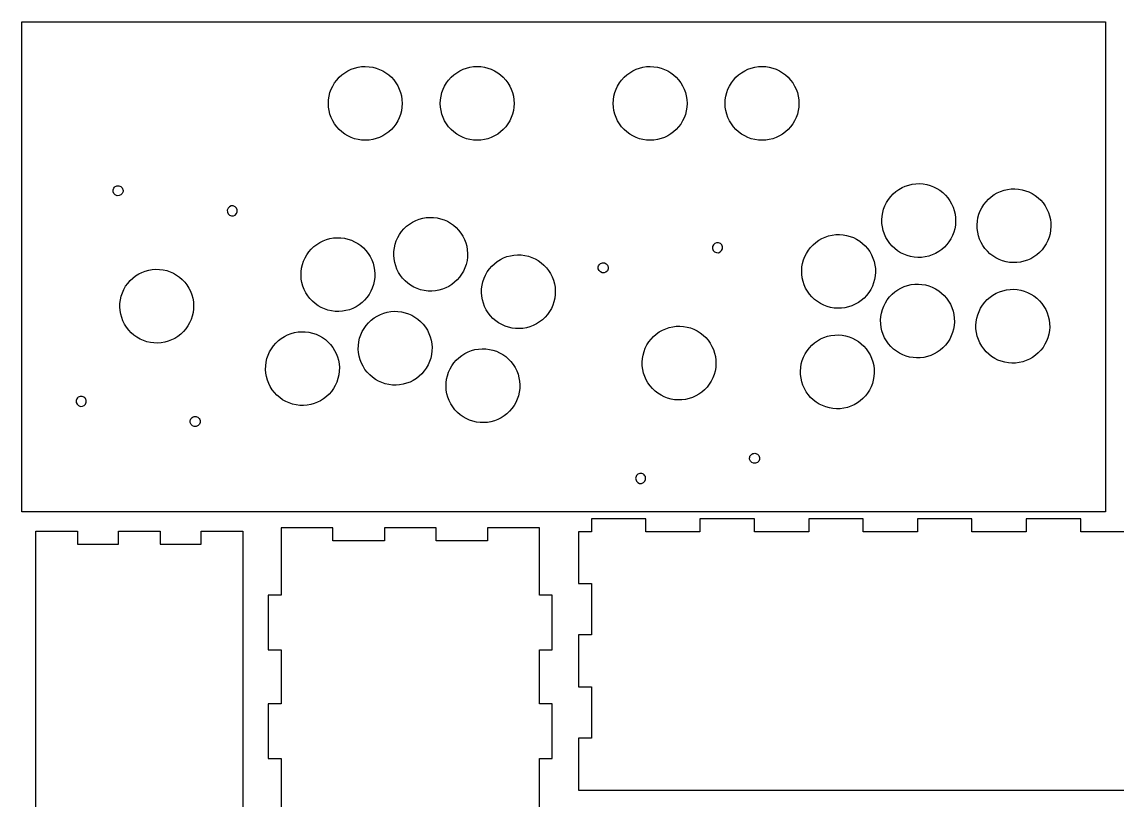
# Model space of a CAD drawing. Extents: x 46 to 1007, y 441 to 854.
# Drawn here: x 375 to 587.1, y 703.6 to 854.2 of the extents above; entities that cross this region are included whole.
import ezdxf

# ---------------------------------------------------------------- set-up
doc = ezdxf.new("R2010")
doc.units = 0
doc.layers.add('Calque_1', color=7, linetype='CONTINUOUS')

msp = doc.modelspace()

# ---------------------------------------------------------------- linework, layer by layer
at = {"layer": 'Calque_1', "color": 7}
for p, q in [((375.007507, 854.219686), (584.825755, 854.219686)), ((375.007507, 759.37865), (375.007507, 854.219686)), ((584.825755, 854.219686), (584.825755, 759.37865)), ((448.647002, 838.446913), (448.647002, 838.446913)), ((470.317121, 838.446913), (470.317121, 838.446913)), ((503.805718, 838.446913), (503.805718, 838.446913)), ((525.475837, 838.446913), (525.475837, 838.446913)), ((394.584634, 821.367673), (394.584634, 821.367673)), ((414.783376, 817.806062), (414.783376, 817.806062)), ((555.708564, 817.006068), (555.708564, 817.006068)), ((574.159968, 816.000326), (574.159968, 816.000326)), ((508.740315, 810.340381), (508.740315, 810.340381)), ((461.198892, 808.005671), (461.198892, 808.005671)), ((488.541563, 806.778825), (488.541563, 806.778825)), ((540.185451, 807.162346), (540.185451, 807.162346)), ((443.245186, 804.064815), (443.245186, 804.064815)), ((478.193556, 800.749831), (478.193556, 800.749831)), ((408.154982, 797.956467), (408.154982, 797.956467)), ((555.470815, 797.561869), (555.470815, 797.561869)), ((573.922197, 796.556095), (573.922197, 796.556095)), ((454.325174, 789.815416), (454.325174, 789.815416)), ((509.300624, 789.420819), (509.300624, 789.420819)), ((539.947688, 787.718145), (539.947688, 787.718145)), ((436.371454, 785.874563), (436.371454, 785.874563)), ((387.454083, 780.588214), (387.454083, 780.588214)), ((471.319805, 782.559553), (471.319805, 782.559553)), ((407.594684, 777.036883), (407.594684, 777.036883)), ((515.929035, 769.571207), (515.929035, 769.571207)), ((495.788435, 766.019875), (495.788435, 766.019875)), ((584.825755, 759.37865), (375.007507, 759.37865)), ((495.836222, 758.026265), (485.28701, 758.026265)), ((485.28701, 758.026265), (485.28701, 755.526764)), ((495.836222, 755.526764), (495.836222, 758.026265)), ((516.884722, 758.026265), (506.310477, 758.026265)), ((506.310477, 758.026265), (506.310477, 755.526764)), ((516.884722, 755.526764), (516.884722, 758.026265)), ((537.933166, 758.026265), (527.358949, 758.026265)), ((527.358949, 758.026265), (527.358949, 755.526764)), ((537.933166, 755.526764), (537.933166, 758.026265)), ((558.981638, 758.026265), (548.407421, 758.026265)), ((548.407421, 758.026265), (548.407421, 755.526764)), ((558.981638, 755.526764), (558.981638, 758.026265)), ((580.030082, 758.026265), (569.455864, 758.026265)), ((569.455864, 758.026265), (569.455864, 755.526764)), ((580.030082, 755.526764), (580.030082, 758.026265)), ((377.716147, 753.141619), (377.716147, 755.641092)), ((377.716147, 755.641092), (385.76456, 755.641092)), ((385.76456, 755.641092), (385.76456, 753.141619)), ((393.712982, 753.141619), (393.712982, 755.641092)), ((393.712982, 755.641092), (401.761396, 755.641092)), ((401.761396, 755.641092), (401.761396, 753.141619)), ((409.709818, 753.141619), (409.709818, 755.641092)), ((409.709818, 755.641092), (417.758231, 755.641092)), ((417.758231, 755.641092), (417.758231, 753.141619)), ((435.243676, 756.274653), (425.220666, 756.274653)), ((425.220666, 756.274653), (425.220666, 753.77518)), ((435.243676, 753.775152), (435.243676, 756.274653)), ((455.239713, 756.274653), (445.191698, 756.274653)), ((445.191698, 756.274653), (445.191698, 753.775152)), ((455.239741, 753.775152), (455.239713, 756.274653)), ((475.210773, 756.274653), (465.187764, 756.274653)), ((465.187764, 756.274653), (465.187764, 753.775152)), ((475.210773, 753.775152), (475.210773, 756.274653)), ((482.787508, 755.526764), (482.78748, 745.503754)), ((485.28701, 755.526764), (482.787508, 755.526764)), ((506.310477, 755.526764), (495.836222, 755.526764)), ((527.358949, 755.526764), (516.884722, 755.526764)), ((548.407421, 755.526764), (537.933166, 755.526764)), ((569.455864, 755.526764), (558.981638, 755.526764)), ((590.504336, 755.526764), (580.030082, 755.526764)), ((377.716147, 548.182257), (377.716147, 753.141619)), ((385.76456, 753.141619), (393.712982, 753.141619)), ((401.761396, 753.141619), (409.709818, 753.141619)), ((417.758231, 753.141619), (417.758231, 548.182271)), ((425.220666, 753.77518), (425.220666, 743.27592)), ((445.191698, 753.775152), (435.243676, 753.775152)), ((465.187764, 753.775152), (455.239741, 753.775152)), ((475.210773, 743.27592), (475.210773, 753.775152)), ((482.78748, 745.503754), (485.28701, 745.503754)), ((485.28701, 745.503754), (485.28701, 735.555703)), ((425.220666, 743.27592), (422.721165, 743.27592)), ((422.721165, 743.27592), (422.721165, 732.701703)), ((477.710274, 743.27592), (475.210773, 743.27592)), ((477.710274, 732.701703), (477.710274, 743.27592)), ((485.28701, 735.555703), (482.787508, 735.555703)), ((482.787508, 735.555703), (482.787508, 725.507717)), ((422.721165, 732.701703), (425.220666, 732.701703)), ((425.220666, 732.701703), (425.220666, 722.227477)), ((475.210773, 722.227448), (475.210773, 732.701703)), ((475.210773, 732.701703), (477.710274, 732.701703)), ((482.787508, 725.507717), (485.28701, 725.507717)), ((485.28701, 725.507717), (485.28701, 715.559694)), ((425.220666, 722.227477), (422.721165, 722.227477)), ((422.721165, 722.227477), (422.721165, 711.653259)), ((477.710274, 722.227448), (475.210773, 722.227448)), ((477.710274, 711.653231), (477.710274, 722.227448)), ((482.787508, 715.559694), (482.78748, 705.536657)), ((485.28701, 715.559694), (482.787508, 715.559694)), ((422.721165, 711.653259), (425.220666, 711.653259)), ((425.220666, 711.653259), (425.220666, 701.179005)), ((475.210773, 701.179005), (475.210773, 711.653231)), ((475.210773, 711.653231), (477.710274, 711.653231)), ((482.78748, 705.536657), (485.28701, 705.536657)), ((485.28701, 705.536657), (685.247409, 705.536657))]:
    msp.add_line(p, q, dxfattribs=at)
for points in [[(436.450097, 843.499042), (437.790005, 844.83895), (439.60731, 845.591702), (441.502226, 845.591702)], [(441.502226, 845.591702), (445.448179, 845.591695), (448.647002, 842.392866), (448.647002, 838.446913)], [(458.120202, 843.499042), (459.46011, 844.83895), (461.277415, 845.591702), (463.172331, 845.591702)], [(463.172331, 845.591702), (465.067247, 845.591702), (466.884552, 844.83895), (468.22446, 843.499042)], [(491.608813, 843.499042), (492.948721, 844.83895), (494.766026, 845.591702), (496.660942, 845.591702)], [(496.660942, 845.591702), (500.606895, 845.591695), (503.805718, 842.392866), (503.805718, 838.446913)], [(513.278918, 843.499042), (514.618826, 844.83895), (516.436131, 845.591702), (518.331047, 845.591702)], [(518.331047, 845.591702), (520.225963, 845.591702), (522.043268, 844.83895), (523.383176, 843.499042)], [(434.357436, 838.446913), (434.357436, 840.341829), (435.110189, 842.159134), (436.450097, 843.499042)], [(456.027541, 838.446913), (456.027541, 840.341829), (456.780294, 842.159134), (458.120202, 843.499042)], [(468.22446, 843.499042), (469.564368, 842.159134), (470.317121, 840.341829), (470.317121, 838.446913)], [(489.516152, 838.446913), (489.516152, 840.341829), (490.268905, 842.159134), (491.608813, 843.499042)], [(511.186257, 838.446913), (511.186257, 840.341829), (511.93901, 842.159134), (513.278918, 843.499042)], [(523.383176, 843.499042), (524.723084, 842.159134), (525.475837, 840.341829), (525.475837, 838.446913)], [(436.450097, 833.394785), (435.110189, 834.734692), (434.357436, 836.551997), (434.357436, 838.446913)], [(448.647002, 838.446913), (448.647002, 834.500961), (445.448179, 831.302132), (441.502226, 831.302125)], [(458.120202, 833.394785), (456.780294, 834.734692), (456.027541, 836.551997), (456.027541, 838.446913)], [(470.317121, 838.446913), (470.317121, 836.551997), (469.564368, 834.734692), (468.22446, 833.394785)], [(491.608813, 833.394785), (490.268905, 834.734692), (489.516152, 836.551997), (489.516152, 838.446913)], [(503.805718, 838.446913), (503.805718, 834.500961), (500.606895, 831.302132), (496.660942, 831.302125)], [(513.278918, 833.394785), (511.93901, 834.734692), (511.186257, 836.551997), (511.186257, 838.446913)], [(525.475837, 838.446913), (525.475837, 836.551997), (524.723084, 834.734692), (523.383176, 833.394785)], [(441.502226, 831.302125), (439.60731, 831.302125), (437.790005, 832.054877), (436.450097, 833.394785)], [(463.172331, 831.302125), (461.277415, 831.302125), (459.46011, 832.054877), (458.120202, 833.394785)], [(468.22446, 833.394785), (466.884552, 832.054877), (465.067247, 831.302125), (463.172331, 831.302125)], [(496.660942, 831.302125), (494.766026, 831.302125), (492.948721, 832.054877), (491.608813, 833.394785)], [(518.331047, 831.302125), (516.436131, 831.302125), (514.618826, 832.054877), (513.278918, 833.394785)], [(523.383176, 833.394785), (522.043268, 832.054877), (520.225963, 831.302125), (518.331047, 831.302125)], [(547.43164, 822.801632), (549.297768, 823.130681), (551.218178, 822.704937), (552.770403, 821.618058)], [(393.454766, 820.576532), (392.924295, 820.670069), (392.570088, 821.175927), (392.663625, 821.706399)], [(392.663625, 821.706399), (392.708539, 821.961144), (392.852812, 822.187612), (393.064704, 822.335983)], [(393.064704, 822.335983), (393.276597, 822.484354), (393.538751, 822.542473), (393.793495, 822.497555)], [(394.584634, 821.367673), (394.491097, 820.837202), (393.985238, 820.482996), (393.454766, 820.576532)], [(393.793495, 822.497555), (394.048239, 822.452636), (394.274705, 822.30836), (394.423073, 822.096466)], [(394.423073, 822.096466), (394.57144, 821.884572), (394.629556, 821.622417), (394.584634, 821.367673)], [(542.81965, 819.863471), (543.906529, 821.415696), (545.565512, 822.472584), (547.43164, 822.801632)], [(552.770403, 821.618058), (554.322627, 820.531178), (555.379515, 818.872196), (555.708564, 817.006068)], [(561.271054, 818.85773), (562.357933, 820.409954), (564.016916, 821.466842), (565.883044, 821.79589)], [(565.883044, 821.79589), (567.749172, 822.12494), (569.669582, 821.699195), (571.221807, 820.612316)], [(415.913243, 818.597203), (415.382771, 818.69074), (414.876912, 818.336533), (414.783376, 817.806062)], [(541.636075, 814.524708), (541.307026, 816.390836), (541.732771, 818.311247), (542.81965, 819.863471)], [(560.087479, 813.518966), (559.75843, 815.385094), (560.184175, 817.305505), (561.271054, 818.85773)], [(571.221807, 820.612316), (572.774031, 819.525437), (573.830919, 817.866454), (574.159968, 816.000326)], [(414.783376, 817.806062), (414.689839, 817.27559), (415.044046, 816.769731), (415.574517, 816.676194)], [(415.574517, 816.676194), (416.104989, 816.582658), (416.610848, 816.936864), (416.704385, 817.467336)], [(416.704385, 817.467336), (416.797921, 817.997808), (416.443715, 818.503667), (415.913243, 818.597203)], [(450.064564, 815.09902), (451.616788, 816.1859), (453.537199, 816.611644), (455.403327, 816.282595)], [(555.708564, 817.006068), (556.393765, 813.120061), (553.799002, 809.414364), (549.912997, 808.729158)], [(447.126403, 810.48703), (447.455451, 812.353159), (448.512339, 814.012141), (450.064564, 815.09902)], [(455.403327, 816.282595), (457.269455, 815.953547), (458.928438, 814.896658), (460.015317, 813.344434)], [(549.912997, 808.729158), (546.026992, 808.043949), (542.32129, 810.638704), (541.636075, 814.524708)], [(574.159968, 816.000326), (574.489017, 814.134198), (574.063272, 812.213787), (572.976393, 810.661563)], [(432.110858, 811.158165), (433.663082, 812.245044), (435.583493, 812.670789), (437.449621, 812.341739)], [(437.449621, 812.341739), (439.315749, 812.012691), (440.974732, 810.955803), (442.061611, 809.403579)], [(460.015317, 813.344434), (461.102196, 811.79221), (461.527941, 809.871799), (461.198892, 808.005671)], [(527.296537, 810.019749), (528.383416, 811.571974), (530.042399, 812.628862), (531.908527, 812.95791)], [(531.908527, 812.95791), (533.774655, 813.286959), (535.695065, 812.861215), (537.24729, 811.774336)], [(563.02564, 808.906976), (561.473416, 809.993856), (560.416528, 811.652838), (560.087479, 813.518966)], [(429.172697, 806.546175), (429.501745, 808.412303), (430.558633, 810.071286), (432.110858, 811.158165)], [(452.92197, 802.21012), (449.035964, 802.895327), (446.441202, 806.601024), (447.126403, 810.48703)], [(509.531457, 811.470248), (509.000985, 811.376712), (508.646779, 810.870853), (508.740315, 810.340381)], [(508.740315, 810.340381), (508.833852, 809.809909), (509.339711, 809.455703), (509.870183, 809.549239)], [(510.661324, 810.679107), (510.567787, 811.209579), (510.061929, 811.563785), (509.531457, 811.470248)], [(509.870183, 809.549239), (510.400654, 809.642776), (510.75486, 810.148635), (510.661324, 810.679107)], [(537.24729, 811.774336), (538.799514, 810.687456), (539.856402, 809.028474), (540.185451, 807.162346)], [(572.976393, 810.661563), (571.889514, 809.109338), (570.230531, 808.05245), (568.364403, 807.723402)], [(442.061611, 809.403579), (443.14849, 807.851354), (443.574235, 805.930943), (443.245186, 804.064815)], [(467.059228, 807.84318), (468.611453, 808.930059), (470.531863, 809.355804), (472.397991, 809.026755)], [(472.397991, 809.026755), (474.264119, 808.697706), (475.923102, 807.640818), (477.009981, 806.088594)], [(526.112962, 804.680986), (525.783913, 806.547114), (526.209658, 808.467525), (527.296537, 810.019749)], [(568.364403, 807.723402), (566.498275, 807.394353), (564.577865, 807.820097), (563.02564, 808.906976)], [(397.020655, 805.049816), (398.572879, 806.136695), (400.49329, 806.56244), (402.359418, 806.23339)], [(402.359418, 806.23339), (404.225546, 805.904342), (405.884529, 804.847454), (406.971408, 803.29523)], [(430.356272, 801.207412), (429.269392, 802.759636), (428.843648, 804.680047), (429.172697, 806.546175)], [(461.198892, 808.005671), (460.513677, 804.119667), (456.807975, 801.524912), (452.92197, 802.21012)], [(464.121067, 803.23119), (464.450115, 805.097318), (465.507004, 806.756301), (467.059228, 807.84318)], [(477.009981, 806.088594), (478.09686, 804.536369), (478.522605, 802.615959), (478.193556, 800.749831)], [(486.620554, 806.440099), (486.575632, 806.694842), (486.633748, 806.956997), (486.782116, 807.168891)], [(487.750422, 805.648957), (487.21995, 805.555421), (486.714091, 805.909627), (486.620554, 806.440099)], [(486.782116, 807.168891), (486.930483, 807.380786), (487.15695, 807.525062), (487.411694, 807.56998)], [(487.411694, 807.56998), (487.666438, 807.614898), (487.928592, 807.556779), (488.140484, 807.408408)], [(488.541563, 806.778825), (488.6351, 806.248353), (488.280894, 805.742494), (487.750422, 805.648957)], [(488.140484, 807.408408), (488.352376, 807.260038), (488.496649, 807.033569), (488.541563, 806.778825)], [(540.185451, 807.162346), (540.5145, 805.296218), (540.088755, 803.375807), (539.001876, 801.823583)], [(394.082494, 800.437826), (394.411542, 802.303954), (395.46843, 803.962937), (397.020655, 805.049816)], [(443.245186, 804.064815), (442.916137, 802.198687), (441.859249, 800.539705), (440.307025, 799.452825)], [(529.051123, 800.068996), (527.498899, 801.155876), (526.44201, 802.814858), (526.112962, 804.680986)], [(406.971408, 803.29523), (408.058287, 801.743005), (408.484032, 799.822595), (408.154982, 797.956467)], [(465.304642, 797.892427), (464.217763, 799.444652), (463.792018, 801.365062), (464.121067, 803.23119)], [(539.001876, 801.823583), (537.914997, 800.271358), (536.256014, 799.21447), (534.389886, 798.885422)], [(542.581902, 800.419273), (543.668781, 801.971498), (545.327763, 803.028386), (547.193891, 803.357434)], [(547.193891, 803.357434), (549.06002, 803.686483), (550.98043, 803.260739), (552.532655, 802.173859)], [(552.532655, 802.173859), (554.084879, 801.08698), (555.141767, 799.427998), (555.470815, 797.561869)], [(561.033283, 799.413499), (562.120162, 800.965723), (563.779144, 802.022611), (565.645273, 802.351659)], [(565.645273, 802.351659), (567.511401, 802.680709), (569.431811, 802.254964), (570.984036, 801.168085)], [(395.266068, 795.099063), (394.179189, 796.651287), (393.753445, 798.571698), (394.082494, 800.437826)], [(434.968262, 798.269251), (433.102133, 798.598299), (431.443151, 799.655187), (430.356272, 801.207412)], [(478.193556, 800.749831), (477.864507, 798.883703), (476.807619, 797.22472), (475.255395, 796.137841)], [(534.389886, 798.885422), (532.523758, 798.556373), (530.603348, 798.982117), (529.051123, 800.068996)], [(541.398327, 795.08051), (541.069278, 796.946638), (541.495022, 798.867049), (542.581902, 800.419273)], [(570.984036, 801.168085), (572.53626, 800.081206), (573.593148, 798.422223), (573.922197, 796.556095)], [(408.154982, 797.956467), (407.825934, 796.090338), (406.769046, 794.431356), (405.216822, 793.344477)], [(440.307025, 799.452825), (438.7548, 798.365946), (436.83439, 797.940202), (434.968262, 798.269251)], [(443.190846, 796.908765), (444.74307, 797.995645), (446.663481, 798.421389), (448.529609, 798.09234)], [(448.529609, 798.09234), (450.395737, 797.763292), (452.05472, 796.706404), (453.141599, 795.154179)], [(469.916632, 794.954266), (468.050504, 795.283315), (466.391521, 796.340203), (465.304642, 797.892427)], [(555.470815, 797.561869), (555.799865, 795.695741), (555.37412, 793.775331), (554.287241, 792.223106)], [(559.849708, 794.074735), (559.520659, 795.940863), (559.946403, 797.861274), (561.033283, 799.413499)], [(440.252685, 792.296775), (440.581733, 794.162904), (441.638621, 795.821886), (443.190846, 796.908765)], [(475.255395, 796.137841), (473.70317, 795.050962), (471.78276, 794.625217), (469.916632, 794.954266)], [(501.0237, 795.216383), (502.889828, 795.545433), (504.810239, 795.119688), (506.362463, 794.032809)], [(573.922197, 796.556095), (574.251246, 794.689967), (573.825501, 792.769556), (572.738622, 791.217332)], [(399.878058, 792.160902), (398.01193, 792.48995), (396.352948, 793.546838), (395.266068, 795.099063)], [(405.216822, 793.344477), (403.664597, 792.257597), (401.744186, 791.831853), (399.878058, 792.160902)], [(425.23714, 792.96791), (426.789364, 794.054789), (428.709775, 794.480534), (430.575903, 794.151484)], [(430.575903, 794.151484), (434.461907, 793.46627), (437.056662, 789.760568), (436.371454, 785.874563)], [(453.141599, 795.154179), (454.228478, 793.601955), (454.654223, 791.681544), (454.325174, 789.815416)], [(496.41171, 792.278223), (497.49859, 793.830447), (499.157572, 794.887335), (501.0237, 795.216383)], [(506.362463, 794.032809), (507.914688, 792.94593), (508.971576, 791.286947), (509.300624, 789.420819)], [(527.058788, 790.575551), (528.145668, 792.127776), (529.80465, 793.184664), (531.670778, 793.513712)], [(531.670778, 793.513712), (535.556785, 794.198913), (539.262482, 791.60415), (539.947688, 787.718145)], [(544.336488, 790.46852), (542.784263, 791.555399), (541.727375, 793.214382), (541.398327, 795.08051)], [(562.787869, 789.462745), (561.235644, 790.549625), (560.178756, 792.208607), (559.849708, 794.074735)], [(422.298979, 788.35592), (422.628027, 790.222048), (423.684915, 791.881031), (425.23714, 792.96791)], [(441.43626, 786.958012), (440.34938, 788.510237), (439.923636, 790.430647), (440.252685, 792.296775)], [(460.185477, 789.652902), (461.737702, 790.739782), (463.658113, 791.165526), (465.524241, 790.836477)], [(495.228136, 786.939459), (494.899087, 788.805587), (495.324831, 790.725998), (496.41171, 792.278223)], [(554.287241, 792.223106), (553.200362, 790.670882), (551.541379, 789.613994), (549.675251, 789.284945)], [(572.738622, 791.217332), (571.651743, 789.665107), (569.99276, 788.608219), (568.126632, 788.279171)], [(454.325174, 789.815416), (453.996125, 787.949288), (452.939237, 786.290305), (451.387013, 785.203426)], [(457.247317, 785.040912), (457.576365, 786.907041), (458.633253, 788.566023), (460.185477, 789.652902)], [(465.524241, 790.836477), (467.390369, 790.507429), (469.049351, 789.450541), (470.136231, 787.898316)], [(509.300624, 789.420819), (509.629673, 787.554691), (509.203929, 785.63428), (508.11705, 784.082056)], [(525.875214, 785.236788), (525.546165, 787.102916), (525.971909, 789.023327), (527.058788, 790.575551)], [(549.675251, 789.284945), (547.809123, 788.955896), (545.888712, 789.381641), (544.336488, 790.46852)], [(568.126632, 788.279171), (566.260504, 787.950122), (564.340093, 788.375866), (562.787869, 789.462745)], [(423.482554, 783.017157), (422.395674, 784.569381), (421.96993, 786.489792), (422.298979, 788.35592)], [(446.04825, 784.019851), (444.182121, 784.3489), (442.523139, 785.405788), (441.43626, 786.958012)], [(470.136231, 787.898316), (471.22311, 786.346092), (471.648854, 784.425681), (471.319805, 782.559553)], [(498.166297, 782.327469), (496.614072, 783.414349), (495.557184, 785.073331), (495.228136, 786.939459)], [(539.947688, 787.718145), (540.632897, 783.83214), (538.038142, 780.126438), (534.152138, 779.441223)], [(436.371454, 785.874563), (435.686247, 781.988557), (431.98055, 779.393795), (428.094544, 780.078996)], [(451.387013, 785.203426), (449.834788, 784.116547), (447.914378, 783.690802), (446.04825, 784.019851)], [(458.430891, 779.702149), (457.344012, 781.254374), (456.918267, 783.174784), (457.247317, 785.040912)], [(528.813375, 780.624798), (527.26115, 781.711677), (526.204262, 783.37066), (525.875214, 785.236788)], [(428.094544, 780.078996), (426.228415, 780.408044), (424.569433, 781.464932), (423.482554, 783.017157)], [(508.11705, 784.082056), (507.03017, 782.529831), (505.371188, 781.472943), (503.50506, 781.143895)], [(385.533074, 780.92694), (385.439538, 780.396468), (385.793744, 779.890609), (386.324216, 779.797072)], [(385.934157, 781.556515), (385.722265, 781.408146), (385.577992, 781.181682), (385.533074, 780.92694)], [(386.662942, 781.718083), (386.4082, 781.763001), (386.146048, 781.704883), (385.934157, 781.556515)], [(386.324216, 779.797072), (386.854688, 779.703536), (387.360546, 780.057742), (387.454083, 780.588214)], [(387.292516, 781.316999), (387.144148, 781.528891), (386.917684, 781.673165), (386.662942, 781.718083)], [(387.454083, 780.588214), (387.499001, 780.842956), (387.440884, 781.105108), (387.292516, 781.316999)], [(471.319805, 782.559553), (470.990757, 780.693425), (469.933869, 779.034442), (468.381644, 777.947563)], [(503.50506, 781.143895), (501.638932, 780.814846), (499.718521, 781.24059), (498.166297, 782.327469)], [(534.152138, 779.441223), (532.28601, 779.112174), (530.365599, 779.537919), (528.813375, 780.624798)], [(463.042881, 776.763988), (461.176753, 777.093037), (459.51777, 778.149925), (458.430891, 779.702149)], [(408.385825, 775.907015), (407.855353, 776.000552), (407.501147, 776.506411), (407.594684, 777.036883)], [(407.594684, 777.036883), (407.639601, 777.291625), (407.783875, 777.518089), (407.995766, 777.666457)], [(407.995766, 777.666457), (408.207658, 777.814826), (408.469809, 777.872943), (408.724551, 777.828026)], [(409.515693, 776.698157), (409.422156, 776.167685), (408.916297, 775.813479), (408.385825, 775.907015)], [(408.724551, 777.828026), (408.979293, 777.783108), (409.205758, 777.638834), (409.354126, 777.426942)], [(409.354126, 777.426942), (409.502494, 777.215051), (409.560611, 776.952899), (409.515693, 776.698157)], [(468.381644, 777.947563), (466.82942, 776.860684), (464.909009, 776.434939), (463.042881, 776.763988)], [(515.929035, 769.571207), (515.884117, 769.825949), (515.942234, 770.0881), (516.090602, 770.299992)], [(516.090602, 770.299992), (516.23897, 770.511884), (516.465434, 770.656158), (516.720176, 770.701076)], [(516.720176, 770.701076), (516.974918, 770.745993), (517.23707, 770.687876), (517.448961, 770.539507)], [(517.850044, 769.909933), (517.94358, 769.379461), (517.589374, 768.873602), (517.058902, 768.780065)], [(517.448961, 770.539507), (517.660853, 770.391139), (517.805126, 770.164674), (517.850044, 769.909933)], [(517.058902, 768.780065), (516.52843, 768.686529), (516.022572, 769.040735), (515.929035, 769.571207)], [(494.028992, 766.409935), (493.880625, 766.198043), (493.822507, 765.935892), (493.867425, 765.68115)], [(493.867425, 765.68115), (493.960962, 765.150678), (494.466821, 764.796472), (494.997293, 764.890008)], [(494.658567, 766.811019), (494.403825, 766.766101), (494.17736, 766.621826), (494.028992, 766.409935)], [(495.387352, 766.64945), (495.17546, 766.797818), (494.913309, 766.855936), (494.658567, 766.811019)], [(494.997293, 764.890008), (495.527765, 764.983545), (495.881971, 765.489403), (495.788435, 766.019875)], [(495.788435, 766.019875), (495.743517, 766.274617), (495.599243, 766.501082), (495.387352, 766.64945)]]:
    msp.add_open_spline(points, degree=3, dxfattribs=at)

doc.saveas('drawing.dxf')
